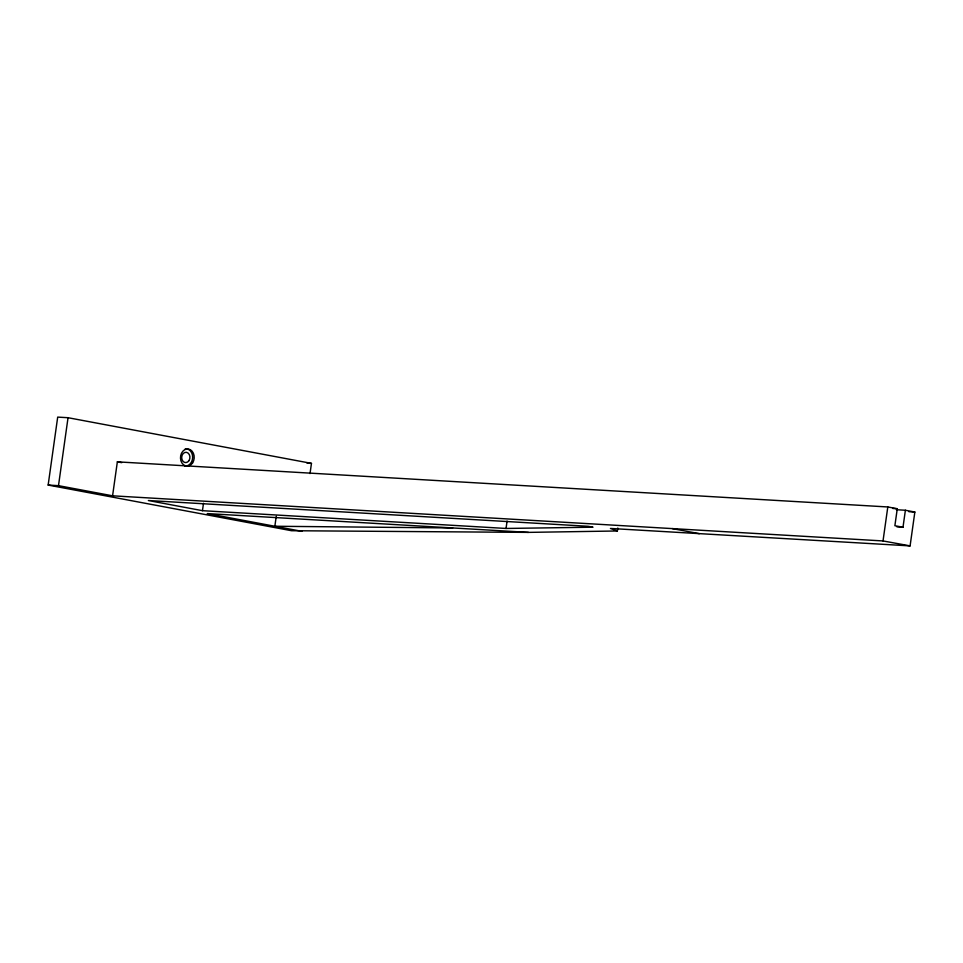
<?xml version="1.0" encoding="UTF-8"?>
<svg xmlns="http://www.w3.org/2000/svg" width="963" height="963" viewBox="0 0 963 963"><rect width="100%" height="100%" fill="white"/><g stroke="black" fill="none" stroke-linecap="round" stroke-linejoin="round"><path stroke-width="1.44" d="M617.789 528.037L617.367 530.974L528.434 532.383L291.56 530.721L48.15 485.063L57.696 417.111L68.036 417.713L311.458 463.384L310.026 473.567M48.15 485.063L58.49 485.665L68.036 417.713M58.49 485.665L112.575 495.813L117.354 461.843L887.802 506.959L897.275 508.741L894.88 525.726L902.993 527.243L905.389 510.258L914.85 512.039L910.095 545.889L610.434 528.458L617.367 530.974M202.459 510.679L506.044 528.458L593.015 527.194L588.164 526.292L148.362 500.531L202.459 510.679L203.494 503.288M276.249 516.349L274.852 526.255L452.694 527.953M506.044 528.458L507.08 521.067M112.575 495.813L883.023 540.941L887.802 506.959M307.028 463.119L311.458 463.384M892.773 508.476L897.275 508.741M896.397 509.728L905.389 510.258M908.855 511.678L914.85 512.039M896.998 526.893L902.993 527.243M528.434 532.383L207.238 513.58L301.901 531.335M883.023 540.941L910.095 545.889M672.27 528.591L699.319 533.671M117.354 461.843L121.723 462.661M185.209 448.914A8.595 6.861 -86.6 0 1 192.66 457.594A8.595 6.861 -86.6 0 1 184.607 465.936M188.965 460.651A5.152 4.117 -86.6 0 0 186.521 452.345A5.152 4.117 -86.6 0 0 181.935 459.339A5.152 4.117 -86.6 0 0 188.965 460.651M192.612 462.878A8.595 6.861 -86.6 0 0 188.555 449.047A8.595 6.861 -86.6 0 0 180.9 460.687A8.595 6.861 -86.6 0 0 192.612 462.878"/></g></svg>
